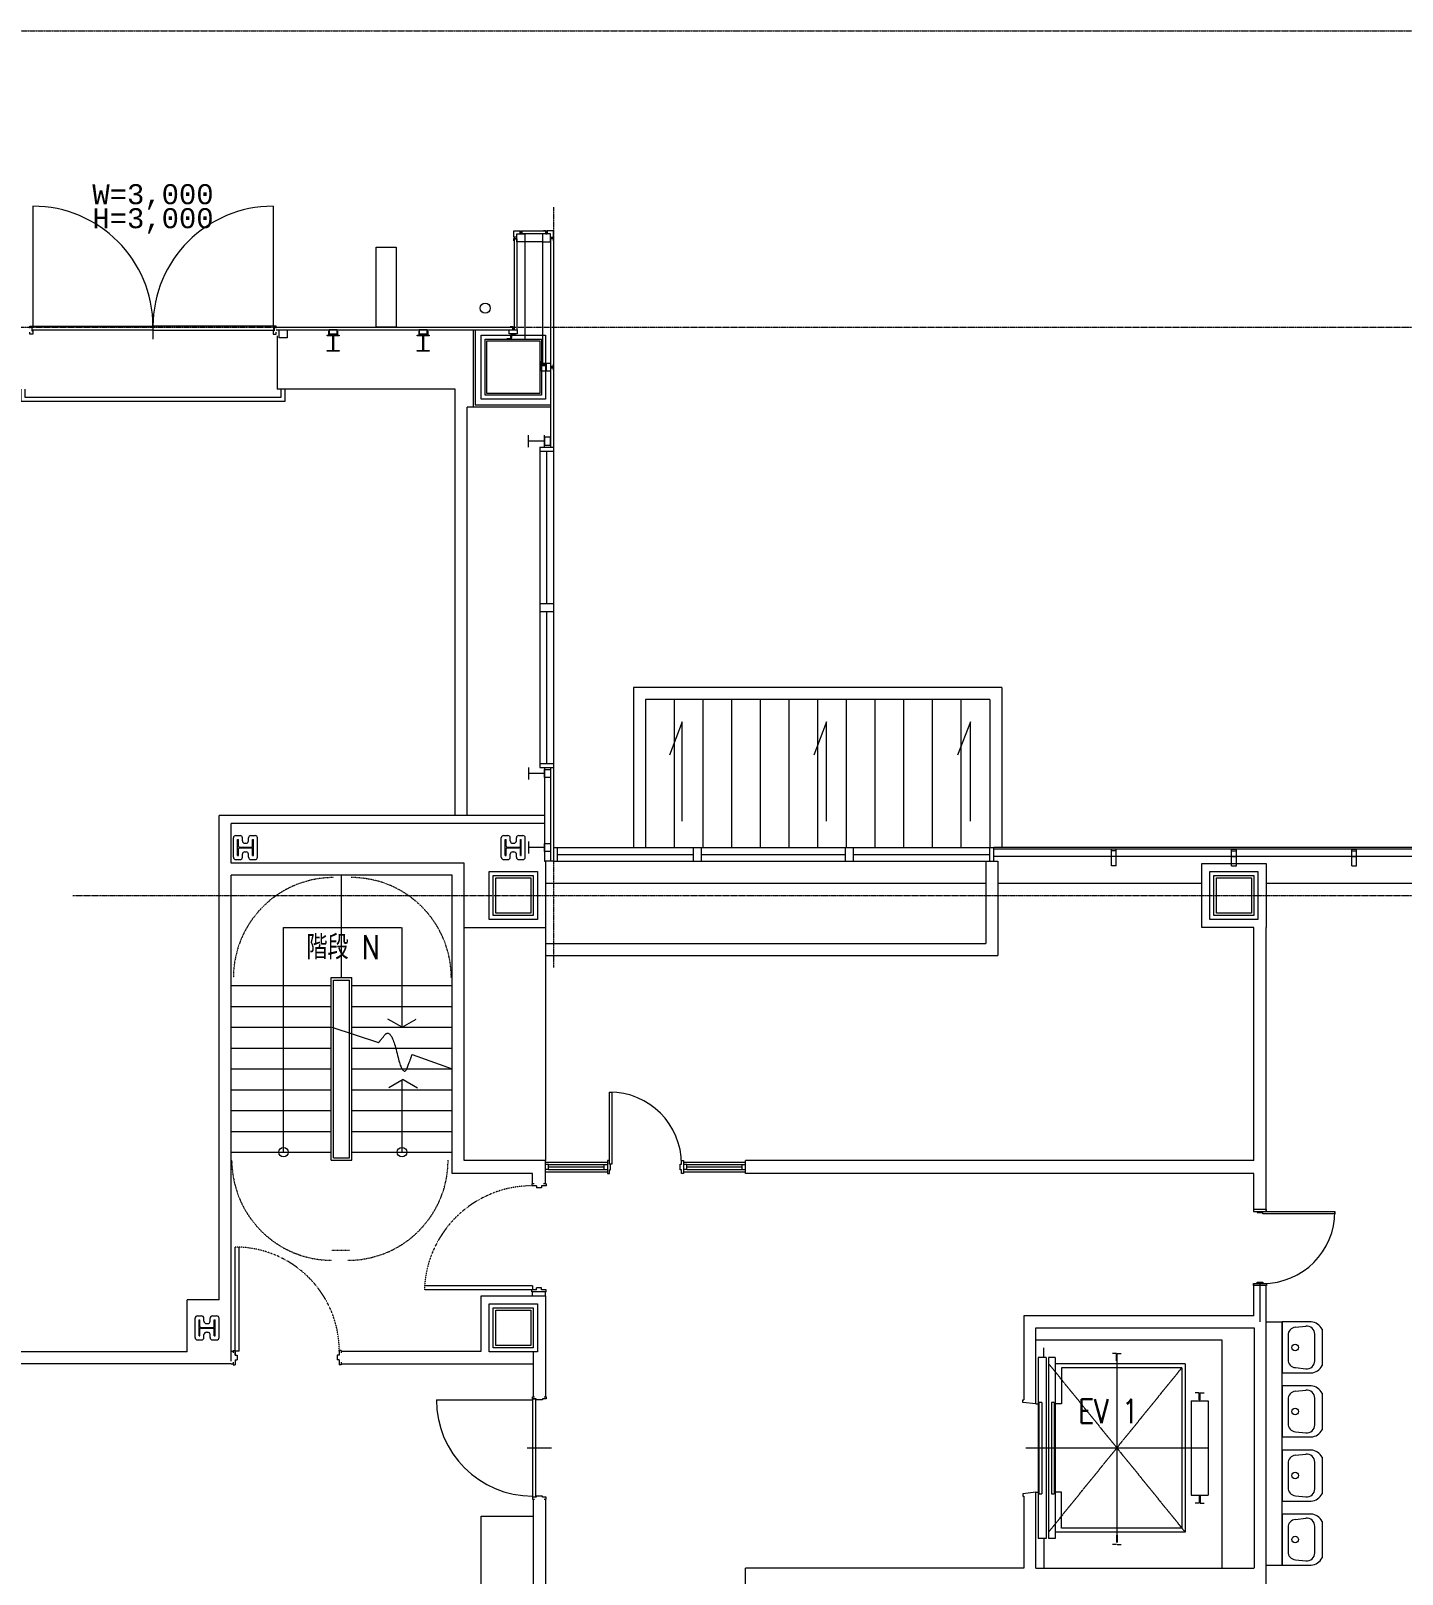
# Model space of a CAD drawing. Extents: x 225000 to 2157367, y 208400 to 840900.
# Drawn here: x 510901 to 528026, y 438127 to 457402 of the extents above; entities that cross this region are included whole.
import ezdxf
from ezdxf.enums import TextEntityAlignment as Align

# ---------------------------------------------------------------- set-up
doc = ezdxf.new("R2010")
doc.units = 0
doc.header["$LTSCALE"] = 10
for name, pattern in [('Data Center Layout_L20$0$CENTER', [2, 1.25, -0.25, 0.25, -0.25]), ('Data Center Layout_L20$0$CENTERK0', [0.65, 0.5, -0.05, 0.05, -0.05]), ('Data Center Layout_L20$0$HIDDENK1', [0.334, 0.167, -0.167]), ('Data Center Layout_L20$0$HIDDENK2', [0.5, 0.25, -0.25])]:
    doc.linetypes.add(name, pattern=pattern)
for name, color, linetype, lineweight in [('Data Center Layout_L20$0$ARC', 252, 'Continuous', 0), ('Data Center Layout_L20$0$K-SIN', 252, 'Data Center Layout_L20$0$CENTER', 9), ('Data Center Layout_L20$0$SUGATA3', 252, 'Continuous', 0)]:
    doc.layers.add(name, color=color, linetype=linetype, lineweight=lineweight)
doc.styles.add('Data Center Layout_L20$0$ATS', font='monotxt', dxfattribs={"bigfont": 'BIGFONT'})
doc.styles.add('Data Center Layout_L20$0$ROMS', font='ROMANS.shx', dxfattribs={"bigfont": 'bigfont.shx'})

# ---------------------------------------------------------------- blocks, each defined once
blk = doc.blocks.new('Data Center Layout_L20')
at = {"layer": 'Data Center Layout_L20$0$ARC'}
for p, q in [((510925.59, 255212.31), (510925.59, 253712.31)), ((513925.59, 255212.31), (513925.59, 253712.31)), ((517332.59, 254902.31), (517031.09, 254902.31)), ((517332.59, 254867.31), (517031.09, 254867.31)), ((516935.59, 254806.81), (516935.59, 253667.31)), ((516970.59, 254806.81), (516970.59, 253667.31)), ((517390.59, 254806.81), (517390.59, 252202.31)), ((517425.59, 254806.81), (517425.59, 252202.31)), ((513965.59, 253702.31), (516915.59, 253702.31)), ((513965.59, 253667.31), (516915.59, 253667.31)), ((516425.59, 253667.31), (516425.59, 252702.31)), ((516450.59, 253667.31), (516450.59, 252727.31)), ((513975.59, 253592.31), (513975.59, 252927.31)), ((516200.59, 252927.31), (513975.59, 252927.31)), ((516200.59, 247602.31), (516200.59, 252927.31)), ((516350.59, 247602.31), (516350.59, 252702.31)), ((517315.59, 252702.31), (516350.59, 252702.31)), ((517390.59, 252702.31), (516425.59, 252702.31)), ((517390.59, 252727.31), (516450.59, 252727.31)), ((517115.59, 252202.31), (517115.59, 252352.31)), ((517315.59, 252202.31), (517315.59, 252352.31)), ((517315.59, 252277.31), (517115.59, 252277.31)), ((517255.59, 252202.31), (517255.59, 248202.31)), ((517255.59, 252202.31), (517425.59, 252202.31)), ((517255.59, 252152.31), (517425.59, 252152.31)), ((517340.59, 252152.31), (517340.59, 250252.31)), ((517425.59, 252202.31), (517425.59, 248202.31)), ((517255.59, 250252.31), (517425.59, 250252.31)), ((517255.59, 250152.31), (517425.59, 250152.31)), ((517340.59, 250152.31), (517340.59, 248252.31)), ((517115.59, 248202.31), (517115.59, 248052.31)), ((517315.59, 248127.31), (517115.59, 248127.31)), ((517255.59, 248252.31), (517425.59, 248252.31)), ((517255.59, 248202.31), (517425.59, 248202.31)), ((517255.59, 248202.31), (517425.59, 248202.31)), ((517255.59, 248202.31), (517425.59, 248202.31)), ((517315.59, 248202.31), (517315.59, 248052.31)), ((517315.59, 248202.31), (517315.59, 247032.31)), ((517390.59, 248202.31), (517390.59, 247032.31)), ((517425.59, 248202.31), (517425.59, 247032.31)), ((517315.59, 247602.31), (513250.59, 247602.31)), ((513250.59, 241552.31), (513250.59, 247602.31)), ((517315.59, 247502.31), (513400.59, 247502.31)), ((513400.59, 247007.31), (513400.59, 247502.31)), ((513430.59, 247082.49), (513430.59, 247322.49)), ((513460.59, 247352.49), (513512.59, 247352.49)), ((513480.59, 247102.49), (513480.59, 247302.49)), ((513480.59, 247302.49), (513492.59, 247302.49)), ((513492.59, 247219.49), (513492.59, 247302.49)), ((513542.59, 247286.49), (513542.59, 247322.49)), ((513618.59, 247286.49), (513618.59, 247322.49)), ((513648.59, 247352.49), (513700.59, 247352.49)), ((513668.59, 247219.49), (513668.59, 247302.49)), ((513668.59, 247302.49), (513680.59, 247302.49)), ((513680.59, 247102.49), (513680.59, 247302.49)), ((513730.59, 247082.49), (513730.59, 247322.49)), ((516775.59, 247082.31), (516775.59, 247322.31)), ((516805.59, 247352.31), (516857.59, 247352.31)), ((516825.59, 247102.31), (516825.59, 247302.31)), ((516825.59, 247302.31), (516837.59, 247302.31)), ((516837.59, 247219.31), (516837.59, 247302.31)), ((516887.59, 247286.31), (516887.59, 247322.31)), ((516963.59, 247286.31), (516963.59, 247322.31)), ((516993.59, 247352.31), (517045.59, 247352.31)), ((517013.59, 247219.31), (517013.59, 247302.31)), ((517013.59, 247302.31), (517025.59, 247302.31)), ((517025.59, 247102.31), (517025.59, 247302.31)), ((517075.59, 247082.31), (517075.59, 247322.31)), ((513492.59, 247102.49), (513492.59, 247185.49)), ((513505.59, 247206.49), (513655.59, 247206.49)), ((513505.59, 247198.49), (513655.59, 247198.49)), ((513542.59, 247082.49), (513542.59, 247118.49)), ((513572.59, 247256.49), (513588.59, 247256.49)), ((513572.59, 247148.49), (513588.59, 247148.49)), ((513618.59, 247082.49), (513618.59, 247118.49)), ((513668.59, 247102.49), (513668.59, 247185.49)), ((516837.59, 247102.31), (516837.59, 247185.31)), ((516850.59, 247206.31), (517000.59, 247206.31)), ((516850.59, 247198.31), (517000.59, 247198.31)), ((516887.59, 247082.31), (516887.59, 247118.31)), ((516917.59, 247256.31), (516933.59, 247256.31)), ((516917.59, 247148.31), (516933.59, 247148.31)), ((516963.59, 247082.31), (516963.59, 247118.31)), ((517013.59, 247102.31), (517013.59, 247185.31)), ((517115.59, 247277.31), (517115.59, 247127.31)), ((517315.59, 247202.31), (517115.59, 247202.31)), ((517315.59, 247277.31), (517315.59, 247127.31)), ((517425.59, 247202.31), (522925.59, 247202.31)), ((517425.59, 247202.31), (517425.59, 247032.31)), ((517425.59, 247202.31), (517425.59, 247032.31)), ((517475.59, 247032.31), (517475.59, 247202.31)), ((517475.59, 247032.31), (517475.59, 247202.31)), ((517475.59, 247117.31), (519175.59, 247117.31)), ((519175.59, 247032.31), (519175.59, 247202.31)), ((519275.59, 247032.31), (519275.59, 247202.31)), ((519275.59, 247117.31), (521075.59, 247117.31)), ((521075.59, 247032.31), (521075.59, 247202.31)), ((521175.59, 247032.31), (521175.59, 247202.31)), ((521175.59, 247117.31), (522875.59, 247117.31)), ((522875.59, 247032.31), (522875.59, 247202.31)), ((535525.59, 247202.31), (522925.59, 247202.31)), ((535525.59, 247202.31), (522925.59, 247202.31)), ((522925.59, 247032.31), (522925.59, 247202.31)), ((524395.59, 246972.31), (524395.59, 247181.31)), ((524455.59, 247181.31), (524395.59, 247181.31)), ((524455.59, 247162.31), (524395.59, 247162.31)), ((524455.59, 246972.31), (524455.59, 247181.31)), ((525895.59, 246972.31), (525895.59, 247181.31)), ((525895.59, 247181.31), (525955.59, 247181.31)), ((525895.59, 247162.31), (525955.59, 247162.31)), ((525955.59, 246972.31), (525955.59, 247181.31)), ((527395.59, 247181.31), (527455.59, 247181.31)), ((527395.59, 246972.31), (527395.59, 247181.31)), ((527395.59, 247162.31), (527455.59, 247162.31)), ((527455.59, 246972.31), (527455.59, 247181.31)), ((516310.59, 247007.31), (513400.59, 247007.31)), ((513460.59, 247052.49), (513512.59, 247052.49)), ((513480.59, 247102.49), (513492.59, 247102.49)), ((513648.59, 247052.49), (513700.59, 247052.49)), ((513668.59, 247102.49), (513680.59, 247102.49)), ((516310.59, 243292.31), (516310.59, 247007.31)), ((516805.59, 247052.31), (516857.59, 247052.31)), ((516825.59, 247102.31), (516837.59, 247102.31)), ((516993.59, 247052.31), (517045.59, 247052.31)), ((517013.59, 247102.31), (517025.59, 247102.31)), ((517315.59, 247032.31), (517325.59, 247032.31)), ((517325.59, 247032.31), (517325.59, 243292.31)), ((517425.59, 247032.31), (517325.59, 247032.31)), ((517425.59, 247032.31), (522925.59, 247032.31)), ((522825.59, 247032.31), (522975.59, 247032.31)), ((522825.59, 247032.31), (522825.59, 246002.31)), ((535415.59, 247092.31), (522925.59, 247092.31)), ((535415.59, 247092.31), (522925.59, 247092.31)), ((522975.59, 247032.31), (522975.59, 245852.31)), ((524455.59, 247092.31), (524395.59, 247092.31)), ((524455.59, 246972.31), (524395.59, 246972.31)), ((525525.59, 247002.31), (526325.59, 247002.31)), ((525525.59, 246202.31), (525525.59, 247002.31)), ((525895.59, 247092.31), (525955.59, 247092.31)), ((525895.59, 246972.31), (525955.59, 246972.31)), ((526325.59, 247002.31), (526325.59, 246202.31)), ((527395.59, 247092.31), (527455.59, 247092.31)), ((527395.59, 246972.31), (527455.59, 246972.31)), ((513400.59, 240787.31), (513400.59, 246857.31)), ((516160.59, 246857.31), (513400.59, 246857.31)), ((516160.59, 243132.31), (516160.59, 246857.31)), ((516310.59, 246202.31), (517325.59, 246202.31)), ((526175.59, 246202.31), (525525.59, 246202.31)), ((526175.59, 243292.31), (526175.59, 246202.31)), ((526325.59, 242657.31), (526325.59, 246202.31)), ((517325.59, 246002.31), (522825.59, 246002.31)), ((517325.59, 245852.31), (522975.59, 245852.31)), ((517325.59, 243292.31), (516310.59, 243292.31)), ((517325.59, 243002.31), (517325.59, 243292.31)), ((517325.59, 243272.31), (518100.59, 243272.31)), ((519050.59, 243272.31), (519825.59, 243272.31)), ((526175.59, 243292.31), (519825.59, 243292.31)), ((519825.59, 243132.31), (519825.59, 243292.31)), ((517165.59, 243132.31), (516160.59, 243132.31)), ((517165.59, 243002.31), (517165.59, 243132.31)), ((517365.59, 243242.31), (517325.59, 243242.31)), ((517365.59, 243182.31), (517325.59, 243182.31)), ((517325.59, 243152.31), (518100.59, 243152.31)), ((517365.59, 243182.31), (517365.59, 243242.31)), ((517365.59, 243242.31), (518060.59, 243242.31)), ((517365.59, 243212.31), (518060.59, 243212.31)), ((517365.59, 243182.31), (518060.59, 243182.31)), ((518060.59, 243242.31), (518100.59, 243242.31)), ((518060.59, 243182.31), (518060.59, 243242.31)), ((518060.59, 243182.31), (518100.59, 243182.31)), ((519090.59, 243242.31), (519050.59, 243242.31)), ((519090.59, 243182.31), (519050.59, 243182.31)), ((519050.59, 243152.31), (519825.59, 243152.31)), ((519090.59, 243242.31), (519785.59, 243242.31)), ((519090.59, 243182.31), (519090.59, 243242.31)), ((519090.59, 243212.31), (519785.59, 243212.31)), ((519090.59, 243182.31), (519785.59, 243182.31)), ((519785.59, 243242.31), (519825.59, 243242.31)), ((519785.59, 243182.31), (519785.59, 243242.31)), ((519785.59, 243182.31), (519825.59, 243182.31)), ((526175.59, 243132.31), (519825.59, 243132.31)), ((526175.59, 242657.31), (526175.59, 243132.31)), ((517155.59, 243002.31), (517155.59, 242977.31)), ((517187.59, 243002.31), (517155.59, 243002.31)), ((517215.59, 242977.31), (517155.59, 242977.31)), ((517215.59, 242977.31), (517215.59, 242952.31)), ((517275.59, 242952.31), (517215.59, 242952.31)), ((517275.59, 242977.31), (517275.59, 242952.31)), ((517335.59, 242977.31), (517275.59, 242977.31)), ((517335.59, 243002.31), (517303.59, 243002.31)), ((517335.59, 243002.31), (517335.59, 242977.31)), ((526190.59, 242657.31), (526310.59, 242657.31)), ((513451.89, 240862.31), (513451.89, 242212.31)), ((513501.89, 240912.31), (513501.89, 242211.34)), ((517165.59, 241727.31), (515826.55, 241727.31)), ((517165.59, 241727.31), (517165.59, 241677.31)), ((526175.59, 241352.31), (526175.59, 241757.31)), ((526190.59, 241757.31), (526310.59, 241757.31)), ((526250.59, 241277.31), (526250.59, 241757.31)), ((526325.59, 237952.31), (526325.59, 241732.31)), ((512850.59, 240902.31), (512850.59, 241552.31)), ((513250.59, 241552.31), (512850.59, 241552.31)), ((517215.59, 241677.31), (515825.59, 241677.31)), ((516525.59, 240912.31), (516525.59, 241602.31)), ((516525.59, 241602.31), (517325.59, 241602.31)), ((517155.59, 241652.31), (517155.59, 241677.31)), ((517215.59, 241677.31), (517155.59, 241677.31)), ((517335.59, 241652.31), (517155.59, 241652.31)), ((517165.59, 241602.31), (517165.59, 241652.31)), ((517325.59, 241652.31), (517165.59, 241652.31)), ((517275.59, 241702.31), (517215.59, 241702.31)), ((517215.59, 241677.31), (517215.59, 241702.31)), ((517275.59, 241677.31), (517275.59, 241702.31)), ((517335.59, 241677.31), (517275.59, 241677.31)), ((517325.59, 241602.31), (517325.59, 241652.31)), ((517325.59, 241602.31), (517325.59, 240342.31)), ((517335.59, 241652.31), (517335.59, 241677.31)), ((512980.59, 241352.49), (513032.59, 241352.49)), ((513168.59, 241352.49), (513220.59, 241352.49)), ((523300.59, 241352.31), (523300.59, 240302.31)), ((526175.59, 241352.31), (523300.59, 241352.31)), ((512950.59, 241082.49), (512950.59, 241322.49)), ((513000.59, 241102.49), (513000.59, 241302.49)), ((513000.59, 241302.49), (513012.59, 241302.49)), ((513012.59, 241219.49), (513012.59, 241302.49)), ((513012.59, 241102.49), (513012.59, 241185.49)), ((513025.59, 241206.49), (513175.59, 241206.49)), ((513025.59, 241198.49), (513175.59, 241198.49)), ((513062.59, 241286.49), (513062.59, 241322.49)), ((513092.59, 241256.49), (513108.59, 241256.49)), ((513092.59, 241148.49), (513108.59, 241148.49)), ((513138.59, 241286.49), (513138.59, 241322.49)), ((513188.59, 241219.49), (513188.59, 241302.49)), ((513188.59, 241302.49), (513200.59, 241302.49)), ((513188.59, 241102.49), (513188.59, 241185.49)), ((513200.59, 241102.49), (513200.59, 241302.49)), ((513250.59, 241082.49), (513250.59, 241322.49)), ((523450.59, 240252.31), (523450.59, 241202.31)), ((523450.59, 241202.31), (526176.03, 241202.31)), ((526176.03, 241202.31), (526176.03, 238202.31)), ((526889.69, 241277.31), (526525.59, 241277.31)), ((526525.59, 241277.31), (526525.59, 240640.12)), ((526692.3, 241211.32), (526823.49, 241224.93)), ((527026.23, 241186.28), (527026.23, 240731.15)), ((512980.59, 241052.49), (513032.59, 241052.49)), ((513000.59, 241102.49), (513012.59, 241102.49)), ((513062.59, 241082.49), (513062.59, 241118.49)), ((513138.59, 241082.49), (513138.59, 241118.49)), ((513168.59, 241052.49), (513220.59, 241052.49)), ((513188.59, 241102.49), (513200.59, 241102.49)), ((523450.59, 241052.31), (525775.59, 241052.31)), ((523550.59, 240832.31), (523550.59, 240952.31)), ((525775.59, 241052.31), (525775.59, 238202.31)), ((526601.48, 241110.59), (526601.48, 240806.84)), ((526935.2, 240793.23), (526935.2, 241124.2)), ((513400.59, 240752.31), (505100.59, 240752.31)), ((512850.59, 240902.31), (508425.59, 240902.31)), ((513400.59, 240912.31), (513426.89, 240912.31)), ((513400.59, 240912.31), (513426.89, 240912.31)), ((513400.59, 240752.31), (513426.89, 240752.31)), ((513400.59, 240752.31), (513426.89, 240752.31)), ((513426.89, 240922.31), (513426.89, 240890.31)), ((513426.89, 240922.31), (513451.89, 240922.31)), ((513426.89, 240774.31), (513426.89, 240742.31)), ((513451.89, 240922.31), (513451.89, 240862.31)), ((513501.89, 240912.31), (513451.89, 240912.31)), ((513451.89, 240862.31), (513476.89, 240862.31)), ((513451.89, 240802.31), (513476.89, 240802.31)), ((513451.89, 240802.31), (513451.89, 240742.31)), ((513476.89, 240862.31), (513476.89, 240802.31)), ((514726.89, 240862.31), (514726.89, 240802.31)), ((514751.89, 240862.31), (514726.89, 240862.31)), ((514751.89, 240802.31), (514726.89, 240802.31)), ((514751.89, 240922.31), (514751.89, 240862.31)), ((514776.89, 240922.31), (514751.89, 240922.31)), ((514751.89, 240802.31), (514751.89, 240742.31)), ((514776.89, 240922.31), (514776.89, 240890.31)), ((514776.89, 240912.31), (516525.59, 240912.31)), ((514776.89, 240774.31), (514776.89, 240742.31)), ((514776.89, 240752.31), (517175.59, 240752.31)), ((517175.59, 240902.31), (517175.59, 240342.31)), ((523580.59, 240832.31), (523480.59, 240832.31)), ((523480.59, 240832.31), (523480.59, 238572.31)), ((523580.59, 240832.31), (523580.59, 238572.31)), ((523690.59, 240832.31), (523610.59, 240832.31)), ((523610.59, 240832.31), (523610.59, 238572.31)), ((523690.59, 240832.31), (523690.59, 238572.31)), ((525316.59, 240752.31), (523690.59, 240752.31)), ((524458.59, 240882.31), (524408.59, 240882.31)), ((524458.59, 240792.31), (524458.59, 240882.31)), ((524468.59, 240792.31), (524458.59, 240792.31)), ((524463.59, 240792.31), (524463.59, 238612.31)), ((524468.59, 240792.31), (524468.59, 240882.31)), ((524468.59, 240882.31), (524518.59, 240882.31)), ((525316.59, 240752.31), (525316.59, 238652.31)), ((513426.89, 240742.31), (513451.89, 240742.31)), ((514776.89, 240742.31), (514751.89, 240742.31)), ((523772.59, 240702.31), (523772.59, 240252.31)), ((525272.59, 240702.31), (523772.59, 240702.31)), ((525272.59, 240702.31), (525272.59, 238702.31)), ((526525.59, 240640.12), (526889.69, 240640.12)), ((526692.3, 240706.11), (526823.49, 240692.5)), ((525491.59, 240392.31), (525441.59, 240392.31)), ((525491.59, 240302.31), (525491.59, 240392.31)), ((525501.59, 240392.31), (525551.59, 240392.31)), ((525501.59, 240302.31), (525501.59, 240392.31)), ((526889.69, 240477.31), (526525.59, 240477.31)), ((526525.59, 240477.31), (526525.59, 239840.12)), ((526692.3, 240411.32), (526823.49, 240424.93)), ((527026.23, 240386.28), (527026.23, 239931.15)), ((515965.59, 240302.31), (517165.59, 240302.31)), ((523290.59, 240302.31), (523300.59, 240302.31)), ((523290.59, 240272.31), (523290.59, 240302.31)), ((523450.59, 240252.31), (523290.59, 240272.31)), ((523450.59, 240252.31), (523480.59, 240252.31)), ((523525.59, 240272.31), (523490.59, 240272.31)), ((523490.59, 240272.31), (523490.59, 239132.31)), ((523525.59, 240272.31), (523525.59, 239132.31)), ((523680.59, 240272.31), (523645.59, 240272.31)), ((523645.59, 240272.31), (523645.59, 239132.31)), ((523680.59, 240272.31), (523680.59, 239132.31)), ((523772.59, 240252.31), (523690.59, 240252.31)), ((525391.59, 240292.31), (525601.59, 240292.31)), ((525391.59, 240292.31), (525391.59, 239112.31)), ((525501.59, 240302.31), (525491.59, 240302.31)), ((525601.59, 240292.31), (525601.59, 239112.31)), ((526601.48, 240310.59), (526601.48, 240006.84)), ((526935.2, 239993.23), (526935.2, 240324.2)), ((526525.59, 239840.12), (526889.69, 239840.12)), ((526692.3, 239906.11), (526823.49, 239892.5)), ((526889.69, 239677.31), (526525.59, 239677.31)), ((526525.59, 239677.31), (526525.59, 239040.12)), ((526692.3, 239611.32), (526823.49, 239624.93)), ((526601.48, 239510.59), (526601.48, 239206.84)), ((526935.2, 239193.23), (526935.2, 239524.2)), ((527026.23, 239586.28), (527026.23, 239131.15)), ((517175.59, 239062.31), (517175.59, 234802.31)), ((517325.59, 239062.31), (517325.59, 229602.31)), ((523450.59, 239152.31), (523290.59, 239132.31)), ((523290.59, 239132.31), (523290.59, 239102.31)), ((523290.59, 239102.31), (523300.59, 239102.31)), ((523300.59, 239102.31), (523300.59, 238202.31)), ((523450.59, 239152.31), (523480.59, 239152.31)), ((523450.59, 238202.31), (523450.59, 239152.31)), ((523490.59, 239132.31), (523525.59, 239132.31)), ((523645.59, 239132.31), (523680.59, 239132.31)), ((523772.59, 239152.31), (523690.59, 239152.31)), ((523772.59, 238702.31), (523772.59, 239152.31)), ((525391.59, 239112.31), (525601.59, 239112.31)), ((525491.59, 239012.31), (525441.59, 239012.31)), ((525491.59, 239102.31), (525491.59, 239012.31)), ((525501.59, 239102.31), (525491.59, 239102.31)), ((525501.59, 239102.31), (525501.59, 239012.31)), ((525501.59, 239012.31), (525551.59, 239012.31)), ((526525.59, 239040.12), (526889.69, 239040.12)), ((526692.3, 239106.11), (526823.49, 239092.5)), ((516525.59, 236642.31), (516525.59, 238852.31)), ((516525.59, 238852.31), (517175.59, 238852.31)), ((526889.69, 238877.31), (526525.59, 238877.31)), ((526525.59, 238877.31), (526525.59, 238240.12)), ((526692.3, 238811.32), (526823.49, 238824.93)), ((525316.59, 238652.31), (523690.59, 238652.31)), ((525272.59, 238702.31), (523772.59, 238702.31)), ((526601.48, 238710.59), (526601.48, 238406.84)), ((526935.2, 238393.23), (526935.2, 238724.2)), ((527026.23, 238786.28), (527026.23, 238331.15)), ((523580.59, 238572.31), (523480.59, 238572.31)), ((523550.59, 238572.31), (523550.59, 238202.31)), ((523690.59, 238572.31), (523610.59, 238572.31)), ((524458.59, 238497.31), (524408.59, 238497.31)), ((524468.59, 238612.31), (524458.59, 238612.31)), ((524458.59, 238612.31), (524458.59, 238522.31)), ((524468.59, 238612.31), (524468.59, 238522.31)), ((524468.59, 238497.31), (524518.59, 238497.31)), ((526525.59, 238240.12), (526889.69, 238240.12)), ((526692.3, 238306.11), (526823.49, 238292.5)), ((523300.59, 238202.31), (519825.59, 238202.31)), ((519825.59, 237952.31), (519825.59, 238202.31)), ((523450.59, 238202.31), (526175.59, 238202.31))]:
    blk.add_line(p, q, dxfattribs=at)
at = {"layer": 'Data Center Layout_L20$0$ARC', "linetype": 'Continuous'}
for p, q in [((512425.59, 253852.31), (512425.59, 253552.31)), ((517255.59, 252202.31), (517425.59, 252202.31)), ((517255.59, 248202.31), (517425.59, 248202.31)), ((535504.59, 247181.31), (522925.59, 247181.31)), ((522825.59, 246752.31), (517325.59, 246752.31)), ((525525.59, 246752.31), (522975.59, 246752.31)), ((525525.59, 246752.31), (522975.59, 246752.31)), ((534425.59, 246752.31), (526325.59, 246752.31)), ((517400.59, 239702.31), (517100.59, 239702.31))]:
    blk.add_line(p, q, dxfattribs=at)
at = {"layer": 'Data Center Layout_L20$0$ARC', "linetype": 'Data Center Layout_L20$0$CENTERK0'}
for p, q in [((525316.59, 238652.31), (523610.59, 240756.58)), ((523610.59, 238652.31), (525272.59, 240702.31)), ((525601.59, 239702.31), (523325.59, 239702.31))]:
    blk.add_line(p, q, dxfattribs=at)
at = {"layer": 'Data Center Layout_L20$0$ARC'}
for points in [[(516933.59, 254779.31), (516933.59, 254809.31), (516970.59, 254809.31), (516970.59, 254824.31), (516933.59, 254824.31), (516933.59, 254904.31), (517013.59, 254904.31), (517013.59, 254867.31), (517028.59, 254867.31), (517028.59, 254904.31), (517058.59, 254904.31)], [(517427.59, 254779.31), (517427.59, 254809.31), (517390.59, 254809.31), (517390.59, 254824.31), (517427.59, 254824.31), (517427.59, 254904.31), (517347.59, 254904.31), (517347.59, 254867.31), (517332.59, 254867.31), (517332.59, 254904.31), (517302.59, 254904.31)], [(510885.59, 253687.31), (510885.59, 253712.31), (510910.59, 253712.31), (510910.59, 253657.31), (510925.59, 253657.31), (510925.59, 253612.31), (510885.59, 253612.31), (510885.59, 253637.31)], [(513965.59, 253687.31), (513965.59, 253712.31), (513940.59, 253712.31), (513940.59, 253657.31), (513925.59, 253657.31), (513925.59, 253612.31), (513965.59, 253612.31), (513965.59, 253637.31)], [(516933.09, 253667.31), (516918.09, 253667.31), (516918.09, 253704.31), (516888.09, 253704.31)], [(517427.59, 253164.81), (517427.59, 253194.81), (517411.59, 253194.81), (517411.59, 253209.81), (517427.59, 253209.81), (517427.59, 253239.81)], [(518100.59, 243131.31), (518125.59, 243131.31), (518125.59, 243176.31), (518140.59, 243176.31), (518140.59, 243248.31), (518125.59, 243248.31), (518125.59, 243293.31), (518100.59, 243293.31), (518100.59, 243131.31)], [(519050.59, 243131.31), (519025.59, 243131.31), (519025.59, 243176.31), (519010.59, 243176.31), (519010.59, 243248.31), (519025.59, 243248.31), (519025.59, 243293.31), (519050.59, 243293.31), (519050.59, 243131.31)], [(526169.59, 242682.31), (526169.59, 242657.31), (526214.59, 242657.31), (526214.59, 242642.31), (526286.59, 242642.31), (526286.59, 242657.31), (526331.59, 242657.31), (526331.59, 242682.31), (526169.59, 242682.31)], [(526169.59, 241732.31), (526169.59, 241757.31), (526214.59, 241757.31), (526214.59, 241772.31), (526286.59, 241772.31), (526286.59, 241757.31), (526331.59, 241757.31), (526331.59, 241732.31), (526169.59, 241732.31)], [(517310.59, 240342.31), (517335.59, 240342.31), (517335.59, 240317.31), (517290.59, 240317.31), (517290.59, 240302.31), (517210.59, 240302.31), (517210.59, 240317.31), (517165.59, 240317.31), (517165.59, 240342.31), (517190.59, 240342.31)], [(517310.59, 239062.31), (517335.59, 239062.31), (517335.59, 239087.31), (517290.59, 239087.31), (517290.59, 239102.31), (517210.59, 239102.31), (517210.59, 239087.31), (517165.59, 239087.31), (517165.59, 239062.31), (517190.59, 239062.31)]]:
    blk.add_lwpolyline(points, dxfattribs=at)
for points in [[(516935.59, 254826.81), (516935.59, 254806.81), (516970.59, 254806.81), (516970.59, 254826.81)], [(516970.59, 254867.31), (517070.59, 254867.31), (517070.59, 254767.31), (516970.59, 254767.31)], [(517011.09, 254902.31), (517031.09, 254902.31), (517031.09, 254867.31), (517011.09, 254867.31)], [(517390.59, 254867.31), (517290.59, 254867.31), (517290.59, 254767.31), (517390.59, 254767.31)], [(517350.09, 254902.31), (517330.09, 254902.31), (517330.09, 254867.31), (517350.09, 254867.31)], [(517425.59, 254826.81), (517425.59, 254806.81), (517390.59, 254806.81), (517390.59, 254826.81)], [(510915.59, 253712.31), (512425.59, 253712.31), (512425.59, 253662.31), (510915.59, 253662.31)], [(513935.59, 253712.31), (512425.59, 253712.31), (512425.59, 253662.31), (513935.59, 253662.31)], [(514100.59, 253567.31), (514000.59, 253567.31), (514000.59, 253667.31), (514100.59, 253667.31)], [(514625.59, 253617.31), (514725.59, 253617.31), (514725.59, 253667.31), (514625.59, 253667.31)], [(515750.59, 253617.31), (515850.59, 253617.31), (515850.59, 253667.31), (515750.59, 253667.31)], [(516975.59, 253617.31), (516875.59, 253617.31), (516875.59, 253667.31), (516975.59, 253667.31)], [(516935.59, 253702.31), (516915.59, 253702.31), (516915.59, 253667.31), (516935.59, 253667.31)], [(514600.59, 253602.31), (514750.59, 253602.31), (514750.59, 253593.31), (514678.59, 253593.31), (514678.59, 253411.31), (514750.59, 253411.31), (514750.59, 253402.31), (514600.59, 253402.31), (514600.59, 253411.31), (514672.59, 253411.31), (514672.59, 253593.31), (514600.59, 253593.31)], [(514619.59, 253652.31), (514619.59, 253602.31), (514669.59, 253602.31), (514669.59, 253608.31), (514625.59, 253608.31), (514625.59, 253652.31)], [(514731.59, 253652.31), (514731.59, 253602.31), (514681.59, 253602.31), (514681.59, 253608.31), (514725.59, 253608.31), (514725.59, 253652.31)], [(515725.59, 253602.31), (515875.59, 253602.31), (515875.59, 253593.31), (515803.59, 253593.31), (515803.59, 253411.31), (515875.59, 253411.31), (515875.59, 253402.31), (515725.59, 253402.31), (515725.59, 253411.31), (515797.59, 253411.31), (515797.59, 253593.31), (515725.59, 253593.31)], [(515744.59, 253652.31), (515744.59, 253602.31), (515794.59, 253602.31), (515794.59, 253608.31), (515750.59, 253608.31), (515750.59, 253652.31)], [(515856.59, 253652.31), (515856.59, 253602.31), (515806.59, 253602.31), (515806.59, 253608.31), (515850.59, 253608.31), (515850.59, 253652.31)], [(516525.59, 253602.31), (517325.59, 253602.31), (517325.59, 252802.31), (516525.59, 252802.31)], [(516575.59, 252852.31), (516575.59, 253552.31), (517275.59, 253552.31), (517275.59, 252852.31)], [(516595.59, 252872.31), (516595.59, 253532.31), (517255.59, 253532.31), (517255.59, 252872.31)], [(516900.59, 253602.31), (516900.59, 253552.31), (516850.59, 253552.31), (516850.59, 253558.31), (516894.59, 253558.31), (516894.59, 253602.31)], [(516950.59, 253617.31), (516900.59, 253617.31), (516900.59, 253567.31), (516906.59, 253567.31), (516906.59, 253611.31), (516950.59, 253611.31)], [(517325.59, 253227.31), (517275.59, 253227.31), (517275.59, 253277.31), (517281.59, 253277.31), (517281.59, 253233.31), (517325.59, 253233.31)], [(517275.59, 253252.31), (517390.59, 253252.31), (517390.59, 253152.31), (517275.59, 253152.31)], [(517340.59, 253177.31), (517340.59, 253227.31), (517290.59, 253227.31), (517290.59, 253221.31), (517334.59, 253221.31), (517334.59, 253177.31)], [(517340.59, 253152.31), (517340.59, 253252.31), (517390.59, 253252.31), (517390.59, 253152.31)], [(517425.59, 253192.31), (517425.59, 253212.31), (517390.59, 253212.31), (517390.59, 253192.31)], [(517315.59, 252227.31), (517390.59, 252227.31), (517390.59, 252327.31), (517315.59, 252327.31)], [(517315.59, 248177.31), (517390.59, 248177.31), (517390.59, 248077.31), (517315.59, 248077.31)], [(517315.59, 247252.31), (517390.59, 247252.31), (517390.59, 247152.31), (517315.59, 247152.31)], [(516625.59, 246902.31), (517225.59, 246902.31), (517225.59, 246302.31), (516625.59, 246302.31)], [(516675.59, 246352.31), (516675.59, 246852.31), (517175.59, 246852.31), (517175.59, 246352.31)], [(516705.59, 246382.31), (516705.59, 246822.31), (517145.59, 246822.31), (517145.59, 246382.31)], [(525625.59, 246902.31), (526225.59, 246902.31), (526225.59, 246302.31), (525625.59, 246302.31)], [(525675.59, 246352.31), (525675.59, 246852.31), (526175.59, 246852.31), (526175.59, 246352.31)], [(525705.59, 246382.31), (525705.59, 246822.31), (526145.59, 246822.31), (526145.59, 246382.31)], [(518125.59, 244148.31), (518155.59, 244148.31), (518155.59, 243248.31), (518125.59, 243248.31)], [(527186.59, 242657.31), (527186.59, 242627.31), (526286.59, 242627.31), (526286.59, 242657.31)], [(516625.59, 241502.31), (517225.59, 241502.31), (517225.59, 240902.31), (516625.59, 240902.31)], [(516675.59, 240952.31), (516675.59, 241452.31), (517175.59, 241452.31), (517175.59, 240952.31)], [(516705.59, 240982.31), (516705.59, 241422.31), (517145.59, 241422.31), (517145.59, 240982.31)], [(517165.59, 240312.31), (517165.59, 239092.31), (517205.59, 239092.31), (517205.59, 240312.31)]]:
    blk.add_lwpolyline(points, close=True, dxfattribs=at)
at = {"layer": 'Data Center Layout_L20$0$ARC', "linetype": 'Continuous'}
blk.add_lwpolyline([(515213.09, 253702.31), (515213.09, 254702.31), (515463.09, 254702.31), (515463.09, 253702.31)], close=True, dxfattribs=at)
at = {"layer": 'Data Center Layout_L20$0$ARC'}
blk.add_circle((516575.34, 253938.56), 62.5, dxfattribs=at)
for centre, radius, start, end in [((510925.59, 253712.31), 1500, 0, 90), ((513925.59, 253712.31), 1500, 90, 180), ((513460.59, 247322.49), 30, 90, 180), ((513512.59, 247322.49), 30, 0, 90), ((513648.59, 247322.49), 30, 90, 180), ((513700.59, 247322.49), 30, 0, 90), ((516805.59, 247322.31), 30, 90, 180), ((516857.59, 247322.31), 30, 0, 90), ((516993.59, 247322.31), 30, 90, 180), ((517045.59, 247322.31), 30, 0, 90), ((513505.59, 247219.49), 13, 180, 270), ((513505.59, 247185.49), 13, 90, 180), ((513572.59, 247286.49), 30, 180, 270), ((513572.59, 247118.49), 30, 90, 180), ((513588.59, 247286.49), 30, 270, 0), ((513588.59, 247118.49), 30, 0, 90), ((513655.59, 247219.49), 13, 270, 0), ((513655.59, 247185.49), 13, 0, 90), ((516850.59, 247219.31), 13, 180, 270), ((516850.59, 247185.31), 13, 90, 180), ((516917.59, 247286.31), 30, 180, 270), ((516917.59, 247118.31), 30, 90, 180), ((516933.59, 247286.31), 30, 270, 0), ((516933.59, 247118.31), 30, 0, 90), ((517000.59, 247219.31), 13, 270, 0), ((517000.59, 247185.31), 13, 0, 90), ((513460.59, 247082.49), 30, 180, 270), ((513512.59, 247082.49), 30, 270, 0), ((513648.59, 247082.49), 30, 180, 270), ((513700.59, 247082.49), 30, 270, 0), ((516805.59, 247082.31), 30, 180, 270), ((516857.59, 247082.31), 30, 270, 0), ((516993.59, 247082.31), 30, 180, 270), ((517045.59, 247082.31), 30, 270, 0), ((518125.59, 243248.31), 900, 0, 90), ((526286.59, 242657.31), 900, 270, 0), ((512980.59, 241322.49), 30, 90, 180), ((513032.59, 241322.49), 30, 0, 90), ((513168.59, 241322.49), 30, 90, 180), ((513220.59, 241322.49), 30, 0, 90), ((513025.59, 241219.49), 13, 180, 270), ((513025.59, 241185.49), 13, 90, 180), ((513092.59, 241286.49), 30, 180, 270), ((513092.59, 241118.49), 30, 90, 180), ((513108.59, 241286.49), 30, 270, 0), ((513108.59, 241118.49), 30, 0, 90), ((513175.59, 241219.49), 13, 270, 0), ((513175.59, 241185.49), 13, 0, 90), ((512980.59, 241082.49), 30, 180, 270), ((513032.59, 241082.49), 30, 270, 0), ((513168.59, 241082.49), 30, 180, 270), ((513220.59, 241082.49), 30, 270, 0), ((517165.59, 240302.31), 1200, 180, 270)]:
    blk.add_arc(centre, radius, start, end, dxfattribs=at)
at = {"layer": 'Data Center Layout_L20$0$ARC', "linetype": 'Data Center Layout_L20$0$HIDDENK2'}
for centre, radius, start, end in [((517158.38, 241633.83), 1343.5, 89.692715, 178.145437), ((513451.89, 240912.31), 1300, 0, 90)]:
    blk.add_arc(centre, radius, start, end, dxfattribs=at)
at = {"layer": 'Data Center Layout_L20$0$ARC'}
for centre, major_axis, start_param, end_param in [((526702.75, 241110.59), (-71.61, 71.61), 5.60114103, 7.06858347), ((526833.94, 241124.2), (71.61, 71.61), 5.49778714, 7.17193735), ((526879.13, 241113.55), (116.04, 116.04), 5.95698209, 7.00417964), ((526702.75, 240806.84), (71.61, 71.61), 2.35619449, 3.82363694), ((526833.94, 240793.23), (-71.61, 71.61), 2.25284061, 3.92699082), ((526879.13, 240803.88), (-116.04, 116.04), 2.42059832, 3.46779587), ((526702.75, 240310.59), (-71.61, 71.61), 5.60114103, 7.06858347), ((526833.94, 240324.2), (71.61, 71.61), 5.49778714, 7.17193735), ((526879.13, 240313.55), (116.04, 116.04), 5.95698209, 7.00417964), ((526702.75, 240006.84), (71.61, 71.61), 2.35619449, 3.82363694), ((526833.94, 239993.23), (-71.61, 71.61), 2.25284061, 3.92699082), ((526879.13, 240003.88), (-116.04, 116.04), 2.42059832, 3.46779587), ((526702.75, 239510.59), (-71.61, 71.61), 5.60114103, 7.06858347), ((526833.94, 239524.2), (71.61, 71.61), 5.49778714, 7.17193735), ((526879.13, 239513.55), (116.04, 116.04), 5.95698209, 7.00417964), ((526702.75, 239206.84), (71.61, 71.61), 2.35619449, 3.82363694), ((526833.94, 239193.23), (-71.61, 71.61), 2.25284061, 3.92699082), ((526879.13, 239203.88), (-116.04, 116.04), 2.42059832, 3.46779587), ((526833.94, 238724.2), (71.61, 71.61), 5.49778714, 7.17193735), ((526879.13, 238713.55), (116.04, 116.04), 5.95698209, 7.00417964), ((526702.75, 238710.59), (-71.61, 71.61), 5.60114103, 7.06858347), ((526702.75, 238406.84), (71.61, 71.61), 2.35619449, 3.82363694), ((526833.94, 238393.23), (-71.61, 71.61), 2.25284061, 3.92699082), ((526879.13, 238403.88), (-116.04, 116.04), 2.42059832, 3.46779587)]:
    blk.add_ellipse(centre, major_axis=major_axis, ratio=1, start_param=start_param, end_param=end_param, dxfattribs=at)
for centre in [(526689.12, 240958.71), (526689.12, 240158.71), (526689.12, 239358.71), (526689.12, 238558.71)]:
    blk.add_ellipse(centre, major_axis=(28.96, 28.96), ratio=1, dxfattribs=at)
for p in [(513580.59, 247202.49), (516925.59, 247202.31), (513100.59, 241202.49)]:
    blk.add_point(p, dxfattribs=at)
at = {"layer": 'Data Center Layout_L20$0$K-SIN'}
for p, q in [((264786.62, 257402.31), (546925.59, 257402.31)), ((517425.59, 255202.31), (517425.59, 245702.31)), ((265925.59, 253702.31), (546925.59, 253702.31)), ((511425.59, 246602.31), (546925.59, 246602.31))]:
    blk.add_line(p, q, dxfattribs=at)
at = {"layer": 'Data Center Layout_L20$0$SUGATA3'}
for p, q in [((517070.59, 254806.81), (517070.59, 253552.31)), ((517290.59, 254767.31), (517070.59, 254767.31)), ((517290.59, 254806.81), (517290.59, 253252.31)), ((523025.59, 249202.31), (518425.59, 249202.31)), ((518425.59, 249202.31), (518425.59, 247202.31)), ((522875.59, 249052.31), (518575.59, 249052.31)), ((518575.59, 249052.31), (518575.59, 247202.31)), ((518933.59, 249052.31), (518933.59, 247202.31)), ((519291.59, 249052.31), (519291.59, 247202.31)), ((519649.59, 249052.31), (519649.59, 247202.31)), ((520007.59, 249052.31), (520007.59, 247202.31)), ((520365.59, 249052.31), (520365.59, 247202.31)), ((520723.59, 249052.31), (520723.59, 247202.31)), ((521081.59, 249052.31), (521081.59, 247202.31)), ((521439.59, 249052.31), (521439.59, 247202.31)), ((521797.59, 249052.31), (521797.59, 247202.31)), ((522155.59, 249052.31), (522155.59, 247202.31)), ((522513.59, 249052.31), (522513.59, 247202.31)), ((522875.59, 249052.31), (522875.59, 247202.31)), ((523025.59, 249202.31), (523025.59, 247202.31)), ((514780.59, 245577.31), (514780.59, 246857.31)), ((514055.59, 243397.31), (514055.59, 246202.31)), ((514055.59, 246202.31), (515525.59, 246202.31)), ((515535.59, 244957.31), (515535.59, 246202.31)), ((514650.59, 243297.31), (514650.59, 245577.31)), ((514650.59, 245577.31), (514910.59, 245577.31)), ((514910.59, 243297.31), (514910.59, 245577.31)), ((513400.59, 245477.31), (514650.59, 245477.31)), ((514680.59, 243327.31), (514680.59, 245547.31)), ((514680.59, 245547.31), (514880.59, 245547.31)), ((514880.59, 243327.31), (514880.59, 245547.31)), ((514910.59, 245477.31), (516160.59, 245477.31)), ((513400.59, 245217.31), (514650.59, 245217.31)), ((514910.59, 245217.31), (516160.59, 245217.31)), ((515535.59, 244957.31), (515357.19, 245060.31)), ((515535.59, 244957.31), (515713.99, 245060.31)), ((513400.59, 244957.31), (514650.59, 244957.31)), ((514660.59, 244957.31), (515244.04, 244766)), ((514910.59, 244957.31), (516160.59, 244957.31)), ((513400.59, 244697.31), (514650.59, 244697.31)), ((514910.59, 244697.31), (516160.59, 244697.31)), ((515661.47, 244616.3), (516160.59, 244437.31)), ((513400.59, 244437.31), (514650.59, 244437.31)), ((514910.59, 244437.31), (516160.59, 244437.31)), ((515549.49, 244304.32), (515371.09, 244201.32)), ((515535.59, 243397.31), (515535.59, 244296.29)), ((515549.49, 244304.32), (515727.89, 244201.32)), ((513400.59, 244177.31), (514650.59, 244177.31)), ((514910.59, 244177.31), (516160.59, 244177.31)), ((513400.59, 243917.31), (514650.59, 243917.31)), ((514910.59, 243917.31), (516160.59, 243917.31)), ((513400.59, 243657.31), (514650.59, 243657.31)), ((514910.59, 243657.31), (516160.59, 243657.31)), ((513400.59, 243397.31), (514650.59, 243397.31)), ((514650.59, 243297.31), (514910.59, 243297.31)), ((514680.59, 243327.31), (514880.59, 243327.31)), ((514910.59, 243397.31), (516160.59, 243397.31)), ((526325.59, 241277.31), (526525.59, 241277.31)), ((526525.59, 238240.12), (526525.59, 241277.31)), ((526325.59, 238240.12), (526525.59, 238240.12))]:
    blk.add_line(p, q, dxfattribs=at)
at = {"layer": 'Data Center Layout_L20$0$SUGATA3', "linetype": 'Data Center Layout_L20$0$HIDDENK1'}
blk.add_line((514660.59, 242172.31), (514880.59, 242172.31), dxfattribs=at)
blk.add_line((514660.59, 242172.31), (514880.59, 242172.31), dxfattribs=at)
at = {"layer": 'Data Center Layout_L20$0$SUGATA3', "linetype": 'Continuous'}
for points in [[(510775.59, 252927.31), (510775.59, 252777.31), (514075.59, 252777.31), (514075.59, 252777.31), (514075.59, 252927.31)], [(510825.59, 252927.31), (510825.59, 252827.31), (514025.59, 252827.31), (514025.59, 252927.31)]]:
    blk.add_lwpolyline(points, dxfattribs=at)
at = {"layer": 'Data Center Layout_L20$0$SUGATA3'}
for points in [[(519034.9, 247531.54), (519034.9, 248770.39), (518875.22, 248357.44)], [(520837.73, 247531.54), (520837.73, 248770.39), (520678.05, 248357.44)], [(522633.61, 247531.54), (522633.61, 248770.39), (522473.93, 248357.44)]]:
    blk.add_lwpolyline(points, dxfattribs=at)
blk.add_polyline3d([(515244.04, 244766, 0), (515244.16, 244766.15, 0), (515244.53, 244766.61, 0), (515245.15, 244767.38, 0), (515246.01, 244768.45, 0), (515247.11, 244769.82, 0), (515248.46, 244771.51, 0), (515250.06, 244773.5, 0), (515251.9, 244775.79, 0), (515253.99, 244778.4, 0), (515256.33, 244781.3, 0), (515258.9, 244784.52, 0), (515261.73, 244788.04, 0), (515264.8, 244791.86, 0), (515268.12, 244796, 0), (515271.68, 244800.43, 0), (515275.49, 244805.18, 0), (515279.54, 244810.23, 0), (515283.84, 244815.59, 0), (515288.39, 244821.25, 0), (515293.18, 244827.22, 0), (515298.21, 244833.49, 0), (515303.49, 244840.07, 0), (515309.02, 244846.96, 0), (515314.79, 244854.15, 0), (515320.81, 244861.65, 0), (515320.81, 244861.65, 0), (515326.95, 244868.63, 0), (515333.09, 244874.26, 0), (515339.23, 244878.53, 0), (515345.36, 244881.45, 0), (515351.49, 244883.03, 0), (515357.62, 244883.25, 0), (515363.75, 244882.12, 0), (515369.87, 244879.64, 0), (515375.99, 244875.81, 0), (515382.11, 244870.63, 0), (515388.22, 244864.1, 0), (515394.34, 244856.22, 0), (515400.45, 244846.98, 0), (515406.56, 244836.4, 0), (515412.66, 244824.46, 0), (515418.77, 244811.18, 0), (515424.87, 244796.54, 0), (515430.97, 244780.55, 0), (515437.06, 244763.21, 0), (515443.16, 244744.52, 0), (515449.25, 244724.48, 0), (515455.34, 244703.09, 0), (515461.42, 244680.34, 0), (515467.51, 244656.25, 0), (515473.59, 244630.81, 0), (515473.59, 244630.81, 0), (515479.63, 244605.46, 0), (515485.62, 244581.65, 0), (515491.54, 244559.39, 0), (515497.39, 244538.68, 0), (515503.18, 244519.51, 0), (515508.91, 244501.88, 0), (515514.57, 244485.79, 0), (515520.17, 244471.25, 0), (515525.71, 244458.26, 0), (515531.18, 244446.81, 0), (515536.58, 244436.9, 0), (515541.93, 244428.53, 0), (515547.2, 244421.71, 0), (515552.42, 244416.44, 0), (515557.57, 244412.71, 0), (515562.65, 244410.52, 0), (515567.67, 244409.87, 0), (515572.63, 244410.77, 0), (515577.52, 244413.22, 0), (515582.35, 244417.2, 0), (515587.11, 244422.74, 0), (515591.81, 244429.81, 0), (515596.45, 244438.43, 0), (515601.02, 244448.6, 0), (515605.53, 244460.3, 0), (515605.53, 244460.3, 0), (515609.92, 244472.53, 0), (515614.12, 244484.26, 0), (515618.15, 244495.5, 0), (515622, 244506.23, 0), (515625.67, 244516.46, 0), (515629.16, 244526.2, 0), (515632.47, 244535.43, 0), (515635.61, 244544.17, 0), (515638.56, 244552.4, 0), (515641.33, 244560.14, 0), (515643.93, 244567.38, 0), (515646.35, 244574.12, 0), (515648.58, 244580.36, 0), (515650.64, 244586.1, 0), (515652.52, 244591.34, 0), (515654.22, 244596.08, 0), (515655.74, 244600.32, 0), (515657.09, 244604.07, 0), (515658.25, 244607.31, 0), (515659.24, 244610.06, 0), (515660.04, 244612.31, 0), (515660.67, 244614.05, 0), (515661.12, 244615.3, 0), (515661.38, 244616.05, 0), (515661.47, 244616.3, 0)], dxfattribs=at)
for centre in [(514055.59, 243397.31), (515535.59, 243397.31)]:
    blk.add_circle(centre, 60, dxfattribs=at)
at = {"layer": 'Data Center Layout_L20$0$SUGATA3', "linetype": 'Data Center Layout_L20$0$HIDDENK1'}
for centre, start, end in [((514680.59, 245577.31), 90, 180), ((514900.59, 245577.31), 0, 90), ((514660.59, 243297.31), 180, 270), ((514860.59, 243297.31), 270, 0)]:
    blk.add_arc(centre, 1250, start, end, dxfattribs=at)
at = {"layer": 'Data Center Layout_L20$0$ARC', "style": 'Data Center Layout_L20$0$ATS'}
for s, p in [('W=3,000', (512425.59, 255362.31)), ('H=3,000', (512425.59, 255062.31))]:
    blk.add_text(s, height=250, dxfattribs=at).set_placement(p, align=Align.MIDDLE_CENTER)
at = {"layer": 'Data Center Layout_L20$0$ARC', "style": 'Data Center Layout_L20$0$ROMS', "width": 0.8}
for s, p in [('階段 N', (514800.54, 245957.3)), ('EV 1', (524357.32, 240161.74))]:
    blk.add_text(s, height=300, dxfattribs=at).set_placement(p, align=Align.MIDDLE_CENTER)

msp = doc.modelspace()

# ---------------------------------------------------------------- block references
msp.add_blockref('Data Center Layout_L20', (0, 200000))

doc.saveas('drawing.dxf')
